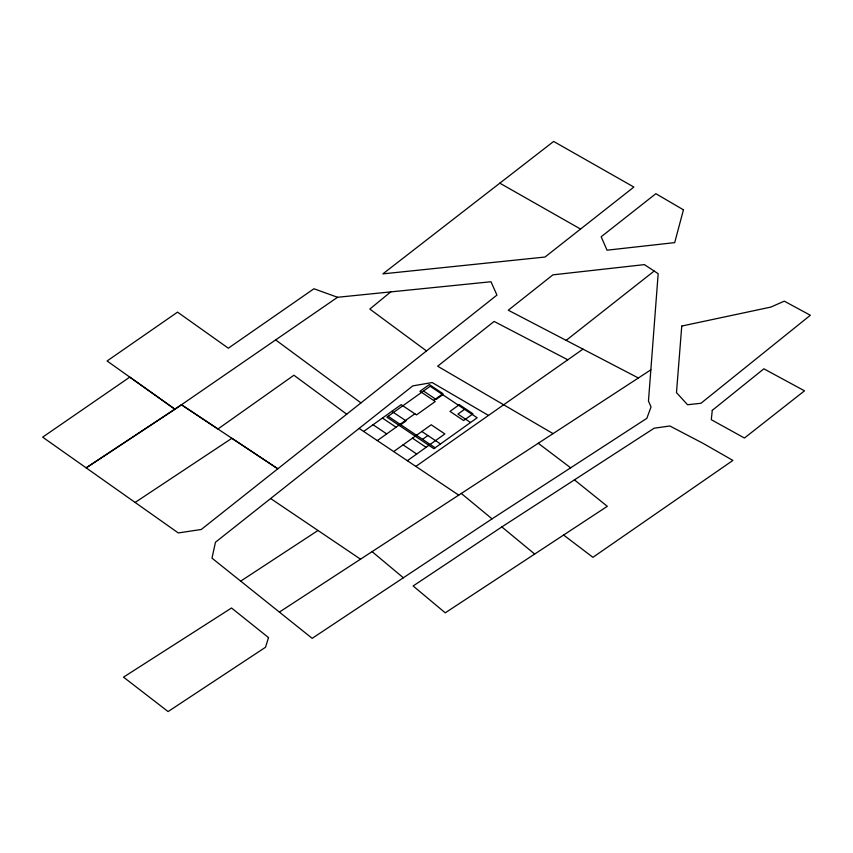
<?xml version="1.0" encoding="UTF-8"?>
<svg xmlns="http://www.w3.org/2000/svg" width="853" height="853" viewBox="0 0 853 853"><rect width="100%" height="100%" fill="white"/><g stroke="black" fill="none" stroke-linecap="round" stroke-linejoin="round"><path stroke-width="1.28" d="M488.492 415.432L432.162 382.549L412.809 385.876L215.478 542.231L211.981 558.15L312.177 638.343L492.053 518.859L646.841 418.333L651.031 406.945L648.461 401.091L658.175 273.696L644.42 264.611L552.925 274.847L508.281 310.215L638.375 377.986M390.759 291.886L369.818 309.074L426.489 350.935M580.552 229.052L633.886 187.063L553.64 141.438L382.89 273.866L545.024 257.03L580.552 229.052L499.815 183.171M566.157 340.368L654.176 271.051M363.666 431.447L401.187 404.663L416.488 414.91L435.254 401.518L419.953 391.26L429.336 384.564L442.974 393.713L433.601 400.409M377.314 440.596L414.835 413.801M400.729 424.709L406.081 420.881L391.815 411.359M442.728 394.715L436.096 399.449L423.514 391.015M393.691 451.568L431.213 424.783L444.861 433.932L407.339 460.716M422.566 439.338L427.918 435.51M464.565 409.344L457.933 414.078L470.525 422.512M415.837 466.41L583.015 349.112M337.553 297.281L174.961 409.248L86.164 467.86L42.65 437.162L129.795 377.111L174.961 409.248L107.094 360.979L177.541 312.134L228.327 348.195L313.936 288.762L337.553 297.281L490.997 281.746L496.947 295.095L201.255 529.489L178.266 532.933L86.164 467.86L181.465 404.77L217.952 428.995L293.912 375.235L346.702 414.174M563.609 535.044L592.92 557.318L732.908 460.417L703.085 443.357L669.829 425.978L654.123 428.217L501.841 526.93L413.129 585.968L445.255 612.827L607.315 506.309L574.432 479.866M135.105 502.449L231.888 438.293L277.822 468.809L181.465 404.77M240.706 581.117L317.988 530.481M279.4 612.081L650.86 369.839M567.799 359.795L494.122 321.432L437.642 366.214L553.064 433.623M421.83 431.479L440.511 443.955M388.136 416.275L435.147 447.772M382.432 418.055L396.08 427.204M412.457 438.175L426.105 447.324M373.049 424.751L386.697 433.9M403.074 444.871L416.722 454.02M359.124 428.409L458.733 495.135M270.636 498.525L360.531 559.184M275.636 339.91L360.936 402.893M538.243 443.283L570.657 467.807M461.302 493.46L492.053 518.859M501.841 526.93L534.682 554.045M372.079 551.635L403.405 577.822M681.76 326.049L676.482 392.593L687.539 404.738L700.953 403.277L810.35 315.258L784.27 301.152L770.803 307.101L681.76 326.049M712.276 410.346L711.285 419.697L744.445 438.026L804.507 390.823L763.861 368.816L712.276 410.346M683.445 209.827L674.691 242.625L607.037 250.185L601.162 236.771L655.861 193.695L683.445 209.827M268.514 637.596L265.518 647.267L168.094 711.562L123.514 677.143L231.536 607.997L268.514 637.596M430.147 386.27L386.867 417.181L433.878 448.689L477.158 417.778L430.147 386.27M459.351 404.685L449.979 411.381L463.627 420.529L472.999 413.833L459.351 404.685"/></g></svg>
